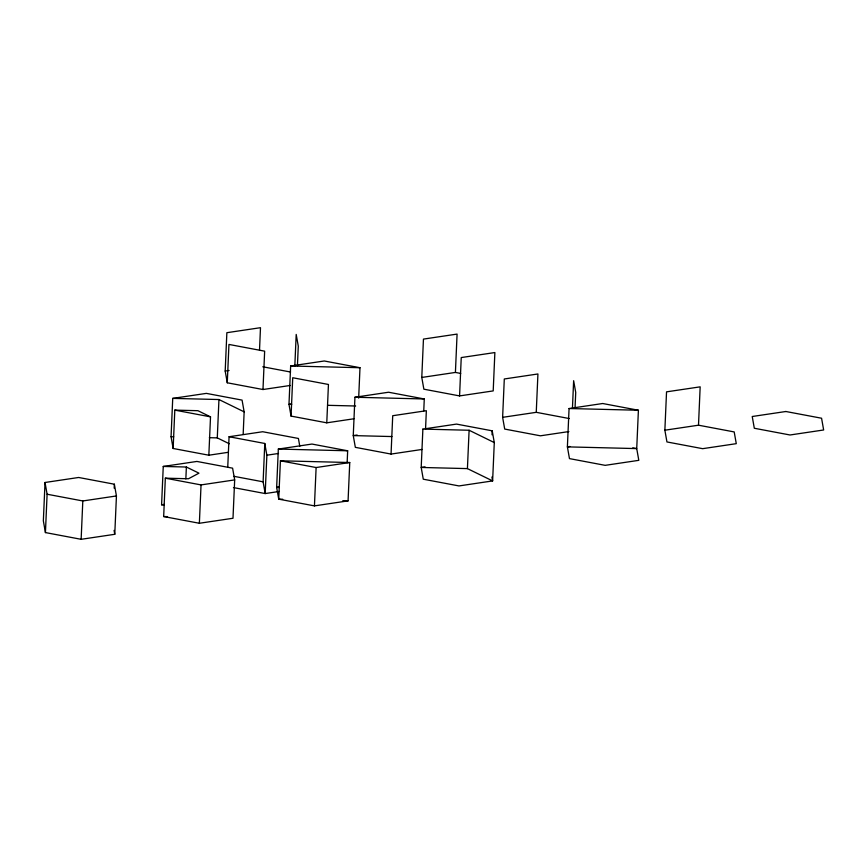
<?xml version="1.0" encoding="UTF-8"?>
<svg xmlns="http://www.w3.org/2000/svg" width="867" height="867" viewBox="0 0 867 867"><rect width="100%" height="100%" fill="white"/><g stroke="black" fill="none" stroke-linecap="round" stroke-linejoin="round"><path stroke-width="1.3" d="M45.03 482.486L43.35 520.839L45.431 532.576L81.14 539.307L114.769 534.3L116.438 495.946L114.357 484.209L78.659 477.479L45.03 482.486L47.1 494.223L45.431 532.576M81.14 539.307L82.809 500.963L116.438 495.946M114.184 488.175L114.357 484.209M164.156 504.854L161.587 504.789L163.256 466.446L196.885 461.439L232.594 468.169L234.675 479.906L232.995 518.26L199.367 523.267L163.668 516.537L165.337 478.183L188.453 478.757L198.966 473.176L186.372 467.02L163.256 466.446M228.249 452.314L208.839 455.208L173.14 448.477L171.059 436.74L172.728 398.387L206.357 393.38L242.066 400.11L244.147 411.847L243.161 434.334M173.14 448.477L174.809 410.124L197.925 410.698L210.518 416.854L208.839 455.208M185.852 478.92L186.372 467.02M199.367 523.267L201.046 484.913L234.675 479.906M229.278 443.752L217.281 437.889L218.95 399.535L172.728 398.387M290.142 385.479L262.983 389.521L227.273 382.791L225.192 371.054L226.861 332.7L260.49 327.693L259.515 350.17M227.273 382.791L228.942 344.437L264.652 351.168L262.983 389.521M227.75 467.15L229.072 436.74L262.701 431.733L298.411 438.464L299.798 446.288M279.412 491.437L265.183 493.561L263.113 481.824L264.782 443.47L229.072 436.74M264.782 443.47L266.863 455.208L265.183 493.561L233.451 487.579M347.147 462.685L347.667 450.786L311.957 444.056L278.329 449.063L276.649 487.417L278.73 499.154L314.439 505.884L348.068 500.877L349.748 462.523L280.409 460.8L278.73 499.154L282.729 499.251M358.667 398.137L359.989 367.716L324.28 360.986L290.651 365.993L288.982 404.347L291.063 416.095L326.772 422.825L353.931 418.772M291.063 416.095L292.732 377.741L328.441 384.471L326.772 422.825M294.813 366.156L296.2 334.424L298.281 346.161L297.414 366.004M314.439 505.884L316.119 467.541L349.748 462.523M423.757 410.871L424.277 398.972L388.568 392.231L354.939 397.249L353.259 435.592L355.34 447.339L391.05 454.07L422.088 449.442M391.05 454.07L392.718 415.716L426.347 410.709L425.545 429.219M421.785 377.448L423.454 339.095L457.082 334.088L455.413 372.431L421.785 377.448L423.865 389.185L459.575 395.916L493.204 390.909L494.873 352.555L461.244 357.562L459.575 395.916M422.879 429.1L421.199 467.454L423.28 479.202L458.99 485.932L492.619 480.914L494.288 442.571L492.207 430.823L456.508 424.093L422.879 429.1L469.101 430.249L494.288 442.571M491.925 477.002L492.619 480.914L467.421 468.603L469.101 430.249M492.044 434.79L492.207 430.823M502.622 417.33L504.301 378.977L537.93 373.97L536.25 412.324L502.622 417.33L504.702 429.067L540.412 435.808L568.871 431.571M569.066 408.52L567.386 446.873L569.467 458.61L605.177 465.341L638.806 460.334L636.725 448.597L638.405 410.243L602.695 403.513L569.066 408.52L638.405 410.243M572.426 408.476L573.64 380.7L575.721 392.448L575.027 408.314M664.87 430.205L666.539 391.851L700.168 386.845L698.499 425.198L664.87 430.205L666.94 441.942L702.649 448.673L736.278 443.666L734.197 431.929L698.499 425.198M225.192 371.054L229.072 370.469M291.572 403.968L288.982 404.347L291.648 404.412M357.139 435.017L353.259 435.592L391.927 436.556M266.863 455.208L278.502 453.474M279.239 487.026L276.649 487.417L279.347 487.482M161.587 504.789L164.166 504.41M425.079 466.88L421.199 467.454L467.421 468.603M569.977 446.483L567.386 446.873L636.725 448.597L632.758 447.849M290.651 365.993L359.989 367.716M354.939 397.249L424.277 398.972M327.65 405.312L355.654 406.005M171.059 436.74L173.693 436.805M209.359 437.683L217.281 437.889M278.329 449.063L347.667 450.786M342.736 500.747L348.068 500.877M163.668 516.537L167.515 516.634M455.413 372.431L460.702 373.428M536.25 412.324L569.316 418.555M262.788 366.784L290.564 372.03M174.809 410.124L210.518 416.854M280.409 460.8L316.119 467.541M234.014 476.341L263.113 481.824M165.337 478.183L201.046 484.913M47.1 494.223L82.809 500.963M218.95 399.535L244.147 411.847M114.076 530.387L114.769 534.3M785.86 411.5L752.231 416.507L754.312 428.255L790.021 434.985L823.65 429.978L821.569 418.23L785.86 411.5"/></g></svg>
